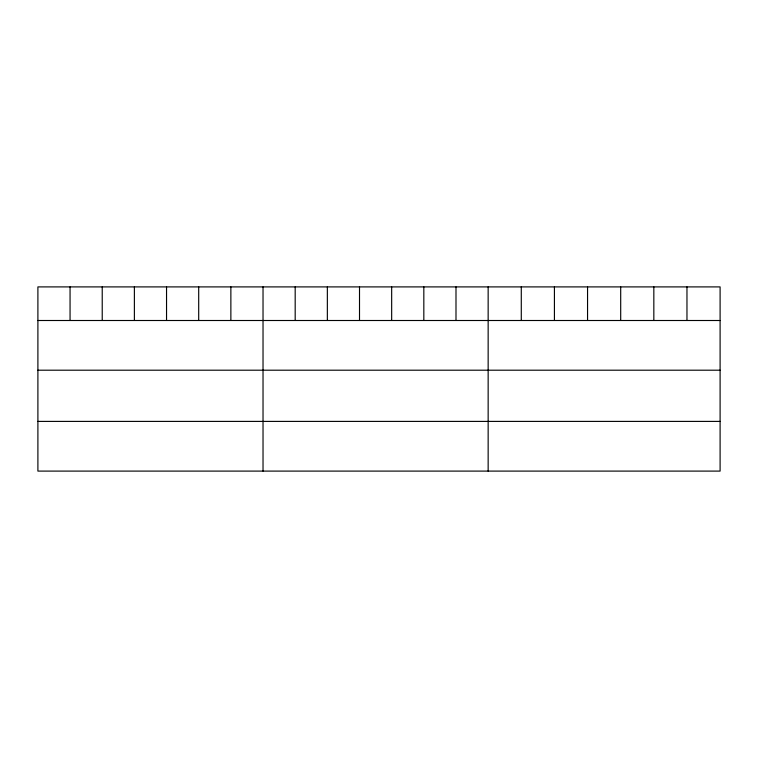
<?xml version="1.0" encoding="UTF-8"?>
<svg xmlns="http://www.w3.org/2000/svg" width="758" height="758" viewBox="0 0 758 758"><rect width="100%" height="100%" fill="white"/><g stroke="black" fill="none" stroke-linecap="round" stroke-linejoin="round"><path stroke-width="1.14" d="M720.1 320.501L720.1 471.097L37.9 471.097L37.9 286.903L720.1 286.903L720.1 320.501L37.9 320.501M37.9 370.198L720.1 370.198M37.9 421.401L720.1 421.401M686.966 286.903L686.966 320.501M653.832 286.903L653.832 320.501M620.698 286.903L620.698 320.501M587.554 286.903L587.554 320.501M554.42 286.903L554.42 320.501M521.286 286.903L521.286 320.501M488.152 286.903L488.152 471.097M455.994 286.903L455.994 320.501M423.826 286.903L423.826 320.501M391.668 286.903L391.668 320.501M359.51 286.903L359.51 320.501M327.352 286.903L327.352 320.501M295.184 286.903L295.184 320.501M263.026 286.903L263.026 471.097M230.868 286.903L230.868 320.501M198.7 286.903L198.7 320.501M166.542 286.903L166.542 320.501M134.384 286.903L134.384 320.501M102.226 286.903L102.226 320.501M70.058 286.903L70.058 320.501"/></g></svg>
